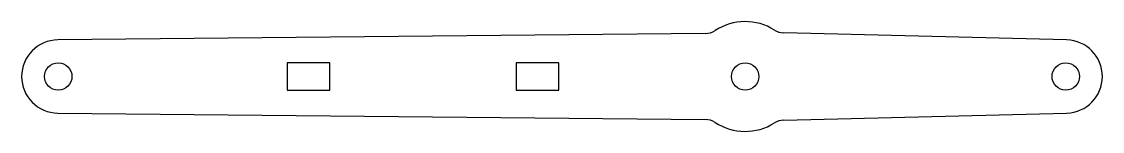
# Model space of a CAD drawing. Extents: x -79 to 39, y -6 to 6.
import ezdxf

# ---------------------------------------------------------------- set-up
doc = ezdxf.new("R2010")
doc.units = 0
doc.layers.get('0').update_dxf_attribs({"linetype": 'CONTINUOUS'})

msp = doc.modelspace()

# ---------------------------------------------------------------- linework, layer by layer
at = {"color": 7, "linetype": 'CONTINUOUS'}
for p, q in [((35.1, 4), (4.21, 4.77)), ((-4.36, 4.7), (-75.04, 4)), ((-50, 1.5), (-50, -1.5)), ((-45.36, 1.5), (-50, 1.5)), ((-45.36, -1.5), (-45.36, 1.5)), ((-25, 1.5), (-25, -1.5)), ((-20.36, 1.5), (-25, 1.5)), ((-20.36, -1.5), (-20.36, 1.5)), ((-50, -1.5), (-45.36, -1.5)), ((-25, -1.5), (-20.36, -1.5)), ((-75.04, -4), (-4.36, -4.7)), ((4.21, -4.77), (35.1, -4))]:
    msp.add_line(p, q, dxfattribs=at)
for centre in [(-75, 0), (0, 0), (35, 0)]:
    msp.add_circle(centre, 1.5, dxfattribs=at)
for centre, radius, start, end in [((0, 0), 6, 57.8325, 123.1656), ((-4.38, 6.7), 2, 270.565, 303.1656), ((4.26, 6.77), 2, 237.8325, 268.565), ((-75, 0), 4, 90.565, 269.435), ((35, 0), 4, 271.435, 88.565), ((-4.38, -6.7), 2, 56.8344, 89.435), ((0, 0), 6, 236.8344, 302.1675), ((4.26, -6.77), 2, 91.435, 122.1675)]:
    msp.add_arc(centre, radius, start, end, dxfattribs=at)

doc.saveas('drawing.dxf')
